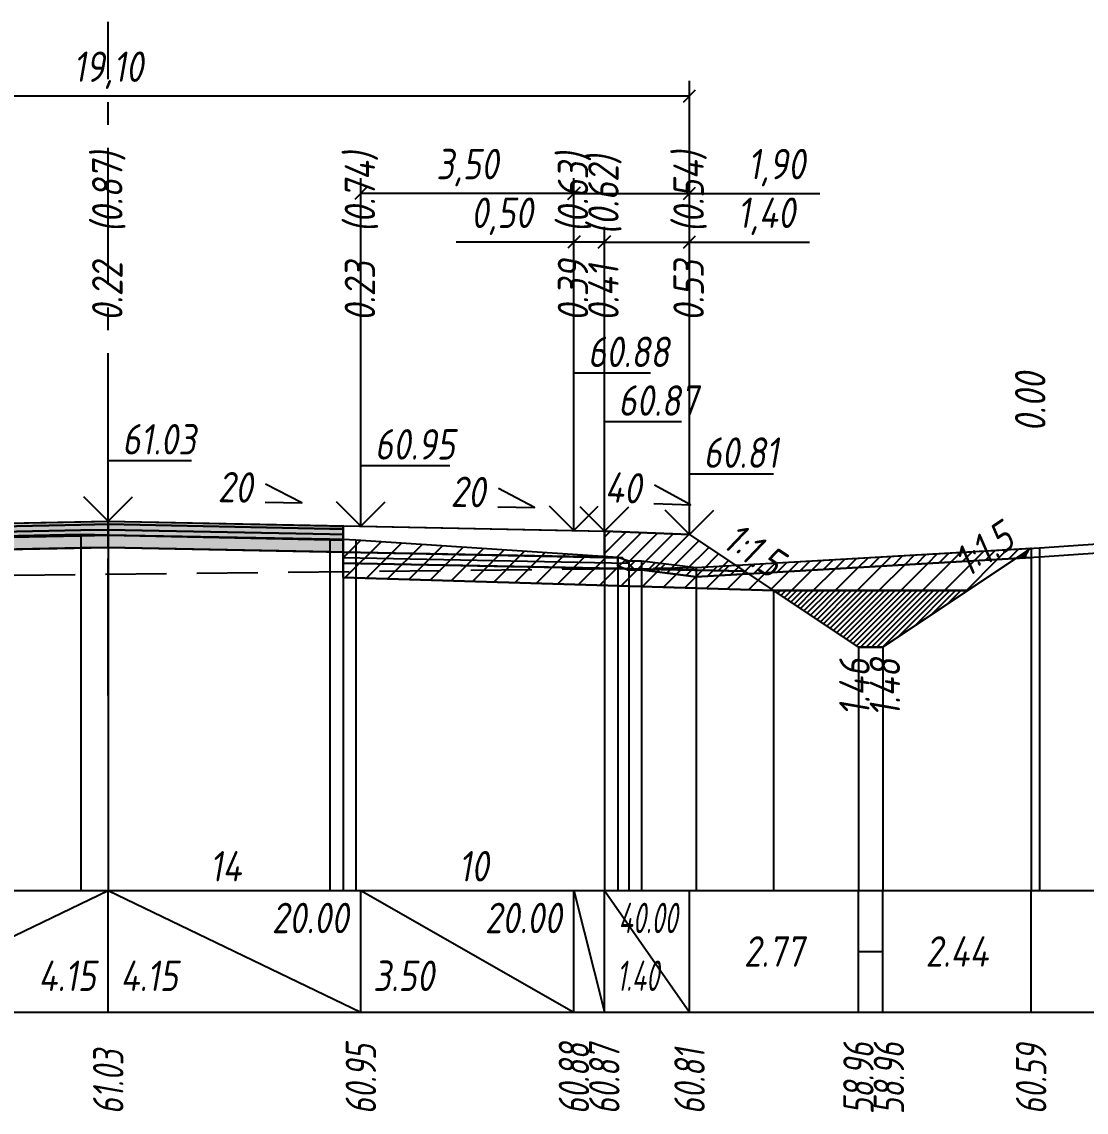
# Model space of a CAD drawing. Extents: x -717 to 1451, y -133302 to 233.
# Drawn here: x 151.4 to 238.8, y -55238.2 to -55148.6 of the extents above; entities that cross this region are included whole.
import ezdxf
from ezdxf.enums import TextEntityAlignment as Align

# ---------------------------------------------------------------- set-up
doc = ezdxf.new("R2010")
doc.units = 0
doc.linetypes.add('осевая2', pattern=[1.125, 0.75, -0.125, 0.125, -0.125])
doc.linetypes.add('штриховая', pattern=[0.75, 0.5, -0.25])
for name, color, linetype in [('Интерполированный поперечник', 2, 'Continuous'), ('Код_514', 1, 'Continuous'), ('Контур_0', 7, 'Continuous'), ('Контур_2521', 7, 'Continuous'), ('Контур_2564', 7, 'Continuous'), ('Контур_2660', 7, 'Continuous'), ('Контур_2665', 7, 'Continuous'), ('Контур_400', 7, 'Continuous'), ('Контур_508', 7, 'Continuous'), ('Контур_512', 7, 'Continuous'), ('Контур_513', 7, 'Continuous'), ('Контур_818', 7, 'Continuous'), ('Красный поперечник', 1, 'Continuous'), ('Объём_2501', 7, 'Continuous'), ('Объём_2564', 7, 'Continuous'), ('Объём_2650', 7, 'Continuous'), ('Объём_2660', 7, 'Continuous'), ('Объём_2661', 7, 'Continuous'), ('Объём_2662', 7, 'Continuous'), ('Объём_2663', 7, 'Continuous'), ('Объём_2664', 7, 'Continuous'), ('Объём_2665', 7, 'Continuous'), ('Объём_2666', 7, 'Continuous'), ('Объём_2667', 7, 'Continuous'), ('Объём_2668', 7, 'Continuous'), ('Объём_2669', 7, 'Continuous'), ('Объём_2675', 7, 'Continuous'), ('Объём_2753', 7, 'Continuous'), ('Ось', 1, 'осевая2'), ('Откосы', 7, 'Continuous'), ('Отметки покрытия', 7, 'Continuous'), ('Рабочие отметки', 7, 'Continuous'), ('Рабочие отметки доп.', 7, 'Continuous'), ('Слои выравнивания', 7, 'Continuous'), ('Таблица', 7, 'Continuous'), ('Уклоны проезжей части', 7, 'Continuous'), ('Черный поперечник', 3, 'Continuous')]:
    doc.layers.add(name, color=color, linetype=linetype)
for name, color, linetype, true_color in [('Контур_2540', 2, 'Continuous', 0xffff00), ('Контур_2560', 2, 'Continuous', 0xffff00), ('Контур_2561', 7, 'Continuous', 0xff8040), ('Контур_2562', 3, 'Continuous', 0x00ff00), ('Контур_2563', 7, 'Continuous', 0xff8000), ('Контур_2570', 7, 'Continuous', 0x80ff00), ('Контур_2725', 7, 'Continuous', 0x323232), ('Контур_2736', 4, 'Continuous', 0x00ffff), ('Контур_2737', 4, 'Continuous', 0x00ffff), ('Контур_2738', 4, 'Continuous', 0x00ffff), ('Контур_2739', 4, 'Continuous', 0x00ffff), ('Контур_2741', 4, 'Continuous', 0x00ffff), ('Контур_2742', 4, 'Continuous', 0x00ffff), ('Контур_2743', 4, 'Continuous', 0x00ffff), ('Контур_2744', 7, 'Continuous', 0xa4ffff), ('Контур_2745', 7, 'Continuous', 0xa4ffff), ('Контур_2747', 4, 'Continuous', 0x00ffff), ('Контур_2748', 4, 'Continuous', 0x00ffff), ('Контур_2749', 4, 'Continuous', 0x00ffff), ('Контур_2750', 4, 'Continuous', 0x00ffff), ('Контур_2751', 4, 'Continuous', 0x00ffff), ('Контур_2752', 4, 'Continuous', 0x00ffff), ('Контур_2760', 7, 'Continuous', 0x323232), ('Контур_2761', 7, 'Continuous', 0x323232), ('Контур_2762', 7, 'Continuous', 0x323232), ('Контур_2763', 7, 'Continuous', 0x323232), ('Контур_402', 7, 'Continuous', 0xff6464), ('Контур_703', 4, 'Continuous', 0x00ffff), ('Контур_705', 4, 'Continuous', 0x00ffff), ('Контур_707', 4, 'Continuous', 0x00ffff), ('Контур_720', 131, 'Continuous', 0xaaffff), ('Объём_2500', 7, 'Continuous', 0xc0c0c0), ('Объём_2520', 7, 'Continuous', 0x80ffff), ('Объём_2540', 2, 'Continuous', 0xffff00), ('Объём_2560', 2, 'Continuous', 0xffff00), ('Объём_2561', 7, 'Continuous', 0xff8040), ('Объём_2562', 3, 'Continuous', 0x00ff00), ('Объём_2563', 7, 'Continuous', 0xff8000), ('Объём_2570', 7, 'Continuous', 0x80ff00), ('Объём_2600', 7, 'Continuous', 0x808000), ('Объём_2620', 2, 'Continuous', 0xffff00), ('Объём_2746', 2, 'Continuous', 0xffff00)]:
    doc.layers.add(name, color=color, linetype=linetype, true_color=true_color)
doc.styles.get("Standard").update_dxf_attribs({"font": 'txt', "height": 2.5})
doc.styles.add('М', font='romand.shx', dxfattribs={"width": 0.8, "oblique": 10, "height": 2.5})
doc.dimstyles.new('ISO-25', dxfattribs={"dimtxt": 2.5, "dimasz": 2.5, "dimexe": 1.25, "dimexo": 0.625, "dimtad": 1, "dimtxsty": 'Standard', "dimcen": 2.5, "dimadec": 0, "dimazin": 0, "dimtfac": 1, "dimtmove": 0, "dimatfit": 3, "dimfxl": 1, "dimarcsym": 0})

# ---------------------------------------------------------------- blocks, each defined once
blk = doc.blocks.new('_Oblique')
at = {"color": 0, "linetype": 'ByBlock', "lineweight": -2}
blk.add_line((-0.5, -0.5), (0.5, 0.5), dxfattribs=at)
blk = doc.blocks.new('*D1322')
at = {"color": 0, "lineweight": -2, "transparency": 16777216}
for p, q in [((199.26, -55189.91), (199.26, -55165.47)), ((206.26, -55190.19), (206.26, -55165.47)), ((199.26, -55166.72), (206.26, -55166.72)), ((206.26, -55166.72), (216.109, -55166.72))]:
    blk.add_line(p, q, dxfattribs=at)
at = {"layer": 'Defpoints', "color": 0, "transparency": 16777216}
for p in [(206.26, -55166.72), (199.26, -55190.535), (206.26, -55190.815)]:
    blk.add_point(p, dxfattribs=at)
at = {"color": 0, "lineweight": -2, "transparency": 16777216, "rotation": 180}
blk.add_blockref('_Oblique', (199.26, -55166.72), dxfattribs=at)
at = {"color": 0, "lineweight": -2, "transparency": 16777216}
blk.add_blockref('_Oblique', (206.26, -55166.72), dxfattribs=at)
at = {"color": 0, "transparency": 16777216, "insert": (212.569, -55164.607), "char_height": 2.5, "width": 8.75, "attachment_point": 5, "style": 'М'}
blk.add_mtext('1,40', dxfattribs=at)
blk = doc.blocks.new('*D1324')
at = {"color": 0, "lineweight": -2, "transparency": 16777216}
for p, q in [((196.76, -55189.86), (196.76, -55165.47)), ((199.26, -55189.91), (199.26, -55165.47)), ((196.76, -55166.72), (187.093, -55166.72)), ((199.26, -55166.72), (196.76, -55166.72))]:
    blk.add_line(p, q, dxfattribs=at)
at = {"layer": 'Defpoints', "color": 0, "transparency": 16777216}
for p in [(199.26, -55166.72), (196.76, -55190.485), (199.26, -55190.535)]:
    blk.add_point(p, dxfattribs=at)
at = {"color": 0, "lineweight": -2, "transparency": 16777216, "rotation": 180}
blk.add_blockref('_Oblique', (196.76, -55166.72), dxfattribs=at)
at = {"color": 0, "lineweight": -2, "transparency": 16777216}
blk.add_blockref('_Oblique', (199.26, -55166.72), dxfattribs=at)
at = {"color": 0, "transparency": 16777216, "insert": (190.854, -55164.607), "char_height": 2.5, "width": 9.16667, "attachment_point": 5, "style": 'М'}
blk.add_mtext('0,50', dxfattribs=at)
blk = doc.blocks.new('*D1326')
at = {"color": 0, "lineweight": -2, "transparency": 16777216}
for p, q in [((179.26, -55189.51), (179.26, -55161.47)), ((196.76, -55189.86), (196.76, -55161.47)), ((196.76, -55162.72), (179.26, -55162.72))]:
    blk.add_line(p, q, dxfattribs=at)
at = {"layer": 'Defpoints', "color": 0, "transparency": 16777216}
for p in [(179.26, -55162.72), (179.26, -55190.135), (196.76, -55190.485)]:
    blk.add_point(p, dxfattribs=at)
at = {"color": 0, "lineweight": -2, "transparency": 16777216, "rotation": 180}
blk.add_blockref('_Oblique', (179.26, -55162.72), dxfattribs=at)
at = {"color": 0, "lineweight": -2, "transparency": 16777216}
blk.add_blockref('_Oblique', (196.76, -55162.72), dxfattribs=at)
at = {"color": 0, "transparency": 16777216, "insert": (188.01, -55160.607), "char_height": 2.5, "width": 9.58333, "attachment_point": 5, "style": 'М'}
blk.add_mtext('3,50', dxfattribs=at)
blk = doc.blocks.new('*D1327')
at = {"color": 0, "lineweight": -2, "transparency": 16777216}
for p, q in [((196.76, -55189.86), (196.76, -55161.47)), ((206.26, -55190.19), (206.26, -55161.47)), ((196.76, -55162.72), (206.26, -55162.72)), ((206.26, -55162.72), (216.954, -55162.72))]:
    blk.add_line(p, q, dxfattribs=at)
at = {"layer": 'Defpoints', "color": 0, "transparency": 16777216}
for p in [(196.76, -55162.72), (196.76, -55190.485), (206.26, -55190.815)]:
    blk.add_point(p, dxfattribs=at)
at = {"color": 0, "lineweight": -2, "transparency": 16777216, "rotation": 180}
blk.add_blockref('_Oblique', (196.76, -55162.72), dxfattribs=at)
at = {"color": 0, "lineweight": -2, "transparency": 16777216}
blk.add_blockref('_Oblique', (206.26, -55162.72), dxfattribs=at)
at = {"color": 0, "transparency": 16777216, "insert": (213.414, -55160.607), "char_height": 2.5, "width": 8.75, "attachment_point": 5, "style": 'М'}
blk.add_mtext('1,90', dxfattribs=at)
blk = doc.blocks.new('*D1329')
at = {"color": 0, "lineweight": -2, "transparency": 16777216}
for p, q in [((110.76, -55190.19), (110.76, -55153.47)), ((206.26, -55190.19), (206.26, -55153.47)), ((110.76, -55154.72), (206.26, -55154.72))]:
    blk.add_line(p, q, dxfattribs=at)
at = {"layer": 'Defpoints', "color": 0, "transparency": 16777216}
for p in [(206.26, -55154.72), (110.76, -55190.815), (206.26, -55190.815)]:
    blk.add_point(p, dxfattribs=at)
at = {"color": 0, "lineweight": -2, "transparency": 16777216, "rotation": 180}
blk.add_blockref('_Oblique', (110.76, -55154.72), dxfattribs=at)
at = {"color": 0, "lineweight": -2, "transparency": 16777216}
blk.add_blockref('_Oblique', (206.26, -55154.72), dxfattribs=at)
at = {"color": 0, "transparency": 16777216, "insert": (158.51, -55152.607), "char_height": 2.5, "width": 10.41667, "attachment_point": 5, "style": 'М'}
blk.add_mtext('19,10', dxfattribs=at)

msp = doc.modelspace()

# ---------------------------------------------------------------- hatches: boundary and pattern name
at = {"layer": 'Объём_2563'}
h = msp.add_hatch(dxfattribs=at)
h.set_pattern_fill('ANSI31', color=256, scale=0.3)
h.paths.add_polyline_path([(201.679, -55193.571), (200.76, -55192.653), (199.26, -55192.623), (199.26, -55190.473), (206.26, -55190.753), (210.76, -55193.753)])
at = {"layer": 'Объём_2570'}
h = msp.add_hatch(dxfattribs=at)
h.set_pattern_fill('ANSI31', color=256, scale=0.2)
h.paths.add_polyline_path([(234.319, -55192.625), (206.794, -55194.22), (202.324, -55193.653), (201.261, -55193.664), (200.356, -55193.351), (200.356, -55192.601), (201.261, -55192.914), (202.324, -55192.903), (206.794, -55193.47), (234.319, -55191.875)])
at = {"layer": 'Объём_2600'}
h = msp.add_hatch(dxfattribs=at)
h.set_pattern_fill('ANSI31', color=6, scale=0.4)
h.paths.add_polyline_path([(213.152, -55195.347), (177.793, -55194.286), (177.793, -55191.118), (178.834, -55191.178), (200.356, -55192.601), (200.356, -55193.351), (201.261, -55193.664), (202.324, -55193.653), (206.794, -55194.22), (233.087, -55192.696), (229.111, -55195.347)])
h = msp.add_hatch(dxfattribs=at)
h.set_pattern_fill('HONEY', color=5, scale=0.3)
h.paths.add_polyline_path([(233.087, -55192.696), (234.319, -55191.875), (234.319, -55192.625)])
at = {"layer": 'Объём_2620'}
h = msp.add_hatch(dxfattribs=at)
h.set_pattern_fill('ANSI31', color=2, scale=0.1)
h.paths.add_polyline_path([(213.152, -55195.347), (229.111, -55195.347), (222.131, -55200), (220.131, -55200)])
at = {"layer": 'Слои выравнивания'}
for color, points in [(2, [(133.238, -55190.163), (134.457, -55190.139), (137.76, -55190.073), (156.259, -55189.703), (158.51, -55189.658), (158.51, -55189.908), (156.259, -55189.953), (137.76, -55190.323), (134.457, -55190.389), (133.238, -55190.413)]), (3, [(133.238, -55190.413), (134.457, -55190.389), (137.76, -55190.323), (156.259, -55189.953), (158.51, -55189.908), (158.51, -55190.358), (156.259, -55190.403), (137.76, -55190.773), (134.457, -55190.839), (133.238, -55190.863)]), (4, [(133.238, -55190.863), (134.457, -55190.839), (137.76, -55190.773), (156.259, -55190.403), (158.51, -55190.358), (158.51, -55190.808), (156.259, -55190.853), (137.76, -55191.223), (134.457, -55191.289), (133.238, -55191.313)]), (2, [(158.51, -55189.658), (176.713, -55190.022), (177.793, -55190.043), (177.793, -55190.293), (176.713, -55190.272), (158.51, -55189.908)]), (3, [(158.51, -55189.908), (176.713, -55190.272), (177.793, -55190.293), (177.793, -55190.743), (176.713, -55190.722), (158.51, -55190.358)]), (4, [(158.51, -55190.358), (176.713, -55190.722), (177.793, -55190.743), (177.793, -55191.193), (176.713, -55191.172), (158.51, -55190.808)]), (5, [(133.238, -55191.313), (134.457, -55191.289), (137.76, -55191.223), (156.259, -55190.853), (158.51, -55190.808), (158.51, -55191.808), (156.259, -55191.853), (137.76, -55192.223), (134.457, -55192.289), (133.238, -55192.313)]), (5, [(158.51, -55190.808), (176.713, -55191.172), (177.793, -55191.193), (177.793, -55192.193), (176.713, -55192.172), (158.51, -55191.808)])]:
    msp.add_hatch(color=color, dxfattribs=at).paths.add_polyline_path(points)

# ---------------------------------------------------------------- linework, layer by layer
at = {"layer": 'Интерполированный поперечник', "linetype": 'штриховая', "ltscale": 10, "flags": 128}
msp.add_lwpolyline([(90.798, -55194.75), (206.794, -55193.47)], dxfattribs=at)
at = {"layer": 'Код_514'}
for p, q in [((137.76, -55230), (158.51, -55220)), ((158.51, -55230), (158.51, -55220)), ((158.51, -55220), (179.26, -55230)), ((179.26, -55230), (179.26, -55220)), ((179.26, -55220), (196.76, -55230)), ((196.76, -55230), (196.76, -55220)), ((196.76, -55220), (199.26, -55230)), ((199.26, -55230), (199.26, -55220)), ((199.26, -55220), (206.26, -55230)), ((206.26, -55230), (206.26, -55220)), ((220.131, -55230), (220.131, -55220)), ((222.131, -55230), (222.131, -55220)), ((234.319, -55230), (234.319, -55220)), ((220.131, -55225), (222.131, -55225))]:
    msp.add_line(p, q, dxfattribs=at)
at = {"layer": 'Контур_0', "flags": 128}
for points in [[(177.793, -55190.043), (199.26, -55190.473), (199.26, -55192.623), (177.793, -55192.193), (177.793, -55190.043), (177.793, -55190.043)], [(206.26, -55190.753), (210.053, -55193.281), (210.053, -55193.281), (210.053, -55193.281), (210.053, -55193.281), (210.053, -55193.281), (210.053, -55193.281), (210.053, -55193.281), (210.053, -55193.281), (210.053, -55193.281), (210.053, -55193.281), (210.053, -55193.281), (210.053, -55193.281), (210.053, -55193.281), (210.053, -55193.281), (220.131, -55200)], [(206.26, -55190.753), (210.053, -55193.281), (210.053, -55193.281), (210.053, -55193.281), (210.053, -55193.281), (210.053, -55193.281), (210.053, -55193.281), (210.053, -55193.281), (210.053, -55193.281), (210.053, -55193.281), (210.053, -55193.281), (210.053, -55193.281), (210.053, -55193.281), (210.053, -55193.281), (210.053, -55193.281), (220.131, -55200), (222.131, -55200), (234.319, -55191.875), (234.319, -55191.875), (234.319, -55191.875), (234.319, -55191.875), (234.319, -55191.875), (234.319, -55191.875), (234.319, -55191.875), (234.319, -55191.875), (234.319, -55191.875), (234.319, -55191.875), (234.319, -55191.875), (234.319, -55191.875), (234.319, -55191.875)], [(179.26, -55192.223), (200.76, -55192.653), (201.679, -55193.571), (177.793, -55193.093), (177.793, -55192.193), (179.26, -55192.223), (179.26, -55192.223)], [(199.26, -55192.623), (200.76, -55192.653), (201.679, -55193.571), (210.76, -55193.753)]]:
    msp.add_lwpolyline(points, dxfattribs=at)
at = {"layer": 'Контур_2521', "color": 250, "flags": 128}
msp.add_lwpolyline([(177.793, -55192.643), (201.22, -55193.112)], dxfattribs=at)
at = {"layer": 'Контур_2540', "flags": 128}
msp.add_lwpolyline([(179.26, -55193.123), (210.76, -55193.753), (213.152, -55195.347), (177.793, -55194.286), (177.793, -55193.093), (179.26, -55193.123), (179.26, -55193.123)], dxfattribs=at)
at = {"layer": 'Контур_2560', "flags": 128}
msp.add_lwpolyline([(199.26, -55190.473), (206.26, -55190.753), (206.26, -55190.753), (206.26, -55190.753)], dxfattribs=at)
at = {"layer": 'Контур_2561', "flags": 128}
msp.add_lwpolyline([(199.26, -55190.473), (199.26, -55190.473), (206.26, -55190.753), (206.26, -55190.753), (199.26, -55190.473)], dxfattribs=at)
at = {"layer": 'Контур_2562', "flags": 128}
msp.add_lwpolyline([(206.26, -55190.753), (206.26, -55190.753), (206.26, -55190.753), (206.26, -55190.753), (206.26, -55190.753)], dxfattribs=at)
at = {"layer": 'Контур_2563', "flags": 128}
msp.add_lwpolyline([(201.679, -55193.571), (200.76, -55192.653), (199.26, -55192.623), (199.26, -55190.473), (206.26, -55190.753), (210.76, -55193.753), (201.679, -55193.571), (201.679, -55193.571)], dxfattribs=at)
at = {"layer": 'Контур_2564', "flags": 128}
msp.add_lwpolyline([(199.26, -55190.473), (206.26, -55190.753)], dxfattribs=at)
at = {"layer": 'Контур_2570', "flags": 128}
msp.add_lwpolyline([(80, -55195.703), (90.798, -55195.5), (90.798, -55195.5), (95.933, -55194.751), (110.741, -55192.995), (113.225, -55192.715), (113.225, -55191.965), (114.337, -55191.902), (133.238, -55191.221), (134.457, -55191.196), (156.259, -55190.721), (158.51, -55190.763), (176.713, -55191.099), (177.793, -55191.118), (178.834, -55191.178), (200.356, -55192.601), (200.356, -55193.351), (201.261, -55193.664), (202.324, -55193.653), (206.794, -55194.22), (206.794, -55194.22), (234.99, -55192.586), (252.932, -55191.354), (259.319, -55191.798)], dxfattribs=at)
at = {"layer": 'Контур_2660', "flags": 128}
msp.add_lwpolyline([(177.793, -55194.286), (213.152, -55195.347)], dxfattribs=at)
at = {"layer": 'Контур_2665', "flags": 128}
msp.add_lwpolyline([(206.26, -55190.753), (206.26, -55190.753)], dxfattribs=at)
at = {"layer": 'Контур_2725', "flags": 128}
msp.add_lwpolyline([(133.238, -55192.313), (134.457, -55192.289), (137.76, -55192.223), (156.259, -55191.853), (158.51, -55191.808), (176.713, -55192.172), (177.793, -55192.193)], dxfattribs=at)
at = {"layer": 'Контур_2736', "flags": 128}
for points in [[(206.26, -55190.753), (210.053, -55193.281)], [(210.053, -55193.281), (220.131, -55200)]]:
    msp.add_lwpolyline(points, dxfattribs=at)
at = {"layer": 'Контур_2737', "flags": 128}
msp.add_lwpolyline([(210.053, -55193.281), (210.053, -55193.281)], dxfattribs=at)
at = {"layer": 'Контур_2738', "flags": 128}
msp.add_lwpolyline([(210.053, -55193.281), (210.053, -55193.281)], dxfattribs=at)
at = {"layer": 'Контур_2739', "flags": 128}
msp.add_lwpolyline([(210.053, -55193.281), (210.053, -55193.281)], dxfattribs=at)
at = {"layer": 'Контур_2741', "flags": 128}
msp.add_lwpolyline([(234.319, -55191.875), (234.319, -55191.875)], dxfattribs=at)
at = {"layer": 'Контур_2742', "flags": 128}
msp.add_lwpolyline([(234.319, -55191.875), (234.319, -55191.875)], dxfattribs=at)
at = {"layer": 'Контур_2743', "flags": 128}
msp.add_lwpolyline([(234.319, -55191.875), (234.319, -55191.875)], dxfattribs=at)
at = {"layer": 'Контур_2744', "flags": 128}
msp.add_lwpolyline([(234.319, -55191.875), (234.319, -55191.875)], dxfattribs=at)
msp.add_lwpolyline([(234.319, -55191.875), (234.319, -55191.875)], dxfattribs=at)
msp.add_lwpolyline([(234.319, -55191.875), (234.319, -55191.875)], dxfattribs=at)
msp.add_lwpolyline([(234.319, -55191.875), (234.319, -55191.875)], dxfattribs=at)
msp.add_lwpolyline([(234.319, -55191.875), (234.319, -55191.875)], dxfattribs=at)
msp.add_lwpolyline([(234.319, -55191.875), (234.319, -55191.875)], dxfattribs=at)
at = {"layer": 'Контур_2745', "flags": 128}
msp.add_lwpolyline([(210.053, -55193.281), (210.053, -55193.281)], dxfattribs=at)
msp.add_lwpolyline([(210.053, -55193.281), (210.053, -55193.281)], dxfattribs=at)
msp.add_lwpolyline([(210.053, -55193.281), (210.053, -55193.281)], dxfattribs=at)
msp.add_lwpolyline([(210.053, -55193.281), (210.053, -55193.281)], dxfattribs=at)
msp.add_lwpolyline([(210.053, -55193.281), (210.053, -55193.281)], dxfattribs=at)
msp.add_lwpolyline([(210.053, -55193.281), (210.053, -55193.281)], dxfattribs=at)
at = {"layer": 'Контур_2747', "flags": 128}
msp.add_lwpolyline([(210.053, -55193.281), (210.053, -55193.281)], dxfattribs=at)
at = {"layer": 'Контур_2748', "flags": 128}
msp.add_lwpolyline([(210.053, -55193.281), (210.053, -55193.281)], dxfattribs=at)
at = {"layer": 'Контур_2749', "flags": 128}
msp.add_lwpolyline([(210.053, -55193.281), (210.053, -55193.281)], dxfattribs=at)
at = {"layer": 'Контур_2750', "flags": 128}
msp.add_lwpolyline([(234.319, -55191.875), (234.319, -55191.875)], dxfattribs=at)
at = {"layer": 'Контур_2751', "flags": 128}
msp.add_lwpolyline([(234.319, -55191.875), (234.319, -55191.875)], dxfattribs=at)
at = {"layer": 'Контур_2752', "flags": 128}
msp.add_lwpolyline([(234.319, -55191.875), (234.319, -55191.875)], dxfattribs=at)
at = {"layer": 'Контур_2760', "flags": 128}
msp.add_lwpolyline([(133.238, -55190.163), (134.457, -55190.139), (137.76, -55190.073), (156.259, -55189.703), (158.51, -55189.658), (176.713, -55190.022), (177.793, -55190.043)], dxfattribs=at)
at = {"layer": 'Контур_2761', "flags": 128}
msp.add_lwpolyline([(133.238, -55190.413), (134.457, -55190.389), (137.76, -55190.323), (156.259, -55189.953), (158.51, -55189.908), (176.713, -55190.272), (177.793, -55190.293)], dxfattribs=at)
at = {"layer": 'Контур_2762', "flags": 128}
msp.add_lwpolyline([(133.238, -55190.863), (134.457, -55190.839), (137.76, -55190.773), (156.259, -55190.403), (158.51, -55190.358), (176.713, -55190.722), (177.793, -55190.743)], dxfattribs=at)
at = {"layer": 'Контур_2763', "flags": 128}
msp.add_lwpolyline([(133.238, -55191.313), (134.457, -55191.289), (137.76, -55191.223), (156.259, -55190.853), (158.51, -55190.808), (176.713, -55191.172), (177.793, -55191.193)], dxfattribs=at)
at = {"layer": 'Контур_400', "flags": 128}
for points in [[(117.76, -55190.473), (120.26, -55190.423), (120.26, -55190.423), (120.26, -55190.423), (120.26, -55190.423), (120.26, -55190.423), (120.26, -55190.423), (137.76, -55190.073), (158.51, -55189.658)], [(158.51, -55189.658), (179.26, -55190.073), (196.76, -55190.423), (196.76, -55190.423), (196.76, -55190.423), (196.76, -55190.423), (196.76, -55190.423), (196.76, -55190.423), (199.26, -55190.473)]]:
    msp.add_lwpolyline(points, dxfattribs=at)
at = {"layer": 'Контур_402', "flags": 128}
msp.add_lwpolyline([(105, -55195.313), (133.238, -55194.466), (133.238, -55192.313), (158.51, -55191.808), (177.793, -55192.193), (177.793, -55194.286), (213.152, -55195.347)], dxfattribs=at)
at = {"layer": 'Контур_508', "flags": 128}
msp.add_lwpolyline([(105, -55195.313), (133.238, -55194.466), (133.238, -55192.313), (158.51, -55191.808), (177.793, -55192.193), (177.793, -55194.286), (213.152, -55195.347), (220.131, -55200), (222.131, -55200), (234.319, -55191.875)], dxfattribs=at)
at = {"layer": 'Контур_512', "flags": 128}
msp.add_lwpolyline([(177.793, -55194.286), (213.152, -55195.347), (220.131, -55200), (222.131, -55200), (234.319, -55191.875)], dxfattribs=at)
at = {"layer": 'Контур_513', "flags": 128}
msp.add_lwpolyline([(105, -55195.313), (133.238, -55194.466), (133.238, -55192.313), (158.51, -55191.808), (177.793, -55192.193), (177.793, -55194.286), (213.152, -55195.347), (220.131, -55200), (222.131, -55200), (234.319, -55191.875)], dxfattribs=at)
at = {"layer": 'Контур_703', "flags": 128}
msp.add_lwpolyline([(206.26, -55190.753), (210.053, -55193.281)], dxfattribs=at)
at = {"layer": 'Контур_705', "flags": 128}
msp.add_lwpolyline([(210.053, -55193.281), (210.053, -55193.281)], dxfattribs=at)
at = {"layer": 'Контур_707', "flags": 128}
msp.add_lwpolyline([(222.131, -55200), (234.319, -55191.875)], dxfattribs=at)
at = {"layer": 'Контур_720', "flags": 128}
msp.add_lwpolyline([(220.131, -55200), (222.131, -55200)], dxfattribs=at)
at = {"layer": 'Контур_818', "flags": 128}
msp.add_lwpolyline([(105, -55193.676), (110.741, -55192.995), (113.225, -55192.715), (113.225, -55191.965), (114.337, -55191.902), (133.238, -55191.221), (134.457, -55191.196), (156.259, -55190.721), (158.51, -55190.763), (176.713, -55191.099), (177.793, -55191.118), (178.834, -55191.178), (200.356, -55192.601), (200.356, -55193.351), (201.261, -55193.664), (202.324, -55193.653), (206.794, -55194.22), (206.794, -55194.22), (234.319, -55192.625)], dxfattribs=at)
at = {"layer": 'Красный поперечник'}
for p, q in [((137.76, -55190.073), (158.51, -55189.658)), ((158.51, -55189.658), (179.26, -55190.073)), ((179.26, -55190.073), (196.76, -55190.423)), ((196.76, -55190.423), (199.26, -55190.473)), ((199.26, -55190.473), (206.26, -55190.753)), ((206.26, -55190.753), (220.131, -55200)), ((222.131, -55200), (234.319, -55191.875)), ((234.319, -55191.875), (234.319, -55220)), ((177.793, -55194.286), (177.793, -55220)), ((213.152, -55195.347), (213.152, -55220)), ((220.131, -55200), (220.131, -55220)), ((220.131, -55200), (222.131, -55200)), ((222.131, -55200), (222.131, -55220))]:
    msp.add_line(p, q, dxfattribs=at)
at = {"layer": 'Объём_2500', "flags": 128}
msp.add_lwpolyline([(177.793, -55190.043), (199.26, -55190.473), (199.26, -55192.623), (177.793, -55192.193), (177.793, -55190.043), (177.793, -55190.043)], dxfattribs=at)
at = {"layer": 'Объём_2501', "flags": 128}
for points in [[(117.76, -55190.473), (120.26, -55190.423), (120.26, -55190.423), (120.26, -55190.423), (120.26, -55190.423), (120.26, -55190.423), (120.26, -55190.423), (137.76, -55190.073), (158.51, -55189.658)], [(158.51, -55189.658), (179.26, -55190.073), (196.76, -55190.423), (196.76, -55190.423), (196.76, -55190.423), (196.76, -55190.423), (196.76, -55190.423), (196.76, -55190.423), (199.26, -55190.473)]]:
    msp.add_lwpolyline(points, dxfattribs=at)
at = {"layer": 'Объём_2520', "color": 250, "flags": 128}
msp.add_lwpolyline([(179.26, -55192.223), (200.76, -55192.653), (201.679, -55193.571), (177.793, -55193.093), (177.793, -55192.193), (179.26, -55192.223), (179.26, -55192.223)], dxfattribs=at)
at = {"layer": 'Объём_2540', "flags": 128}
msp.add_lwpolyline([(179.26, -55193.123), (210.76, -55193.753), (213.152, -55195.347), (177.793, -55194.286), (177.793, -55193.093), (179.26, -55193.123), (179.26, -55193.123)], dxfattribs=at)
at = {"layer": 'Объём_2560', "flags": 128}
msp.add_lwpolyline([(199.26, -55190.473), (206.26, -55190.753), (206.26, -55190.753), (206.26, -55190.753)], dxfattribs=at)
at = {"layer": 'Объём_2561', "flags": 128}
msp.add_lwpolyline([(199.26, -55190.473), (199.26, -55190.473), (206.26, -55190.753), (206.26, -55190.753), (199.26, -55190.473)], dxfattribs=at)
at = {"layer": 'Объём_2562', "flags": 128}
msp.add_lwpolyline([(206.26, -55190.753), (206.26, -55190.753), (206.26, -55190.753), (206.26, -55190.753), (206.26, -55190.753)], dxfattribs=at)
at = {"layer": 'Объём_2563', "color": 250, "flags": 128}
msp.add_lwpolyline([(201.679, -55193.571), (200.76, -55192.653), (199.26, -55192.623), (199.26, -55190.473), (206.26, -55190.753), (210.76, -55193.753), (201.679, -55193.571), (201.679, -55193.571)], dxfattribs=at)
at = {"layer": 'Объём_2564', "flags": 128}
msp.add_lwpolyline([(199.26, -55190.473), (206.26, -55190.753)], dxfattribs=at)
at = {"layer": 'Объём_2570', "flags": 128}
msp.add_lwpolyline([(234.319, -55192.625), (206.794, -55194.22), (202.324, -55193.653), (201.261, -55193.664), (200.356, -55193.351), (200.356, -55192.601), (201.261, -55192.914), (202.324, -55192.903), (206.794, -55193.47), (234.319, -55191.875), (234.319, -55192.625), (234.319, -55192.625)], dxfattribs=at)
at = {"layer": 'Объём_2600', "color": 5, "flags": 128}
msp.add_lwpolyline([(233.087, -55192.696), (234.319, -55191.875), (234.319, -55192.625), (233.087, -55192.696), (233.087, -55192.696)], dxfattribs=at)
at = {"layer": 'Объём_2620', "flags": 128}
msp.add_lwpolyline([(213.152, -55195.347), (229.111, -55195.347), (222.131, -55200), (220.131, -55200), (213.152, -55195.347), (213.152, -55195.347)], dxfattribs=at)
at = {"layer": 'Объём_2650', "color": 6, "flags": 128}
msp.add_lwpolyline([(213.152, -55195.347), (177.793, -55194.286), (177.793, -55191.118), (178.834, -55191.178), (200.356, -55192.601), (200.356, -55193.351), (201.261, -55193.664), (202.324, -55193.653), (206.794, -55194.22), (233.087, -55192.696), (229.111, -55195.347), (213.152, -55195.347), (213.152, -55195.347)], dxfattribs=at)
at = {"layer": 'Объём_2660', "flags": 128}
msp.add_lwpolyline([(177.793, -55194.286), (213.152, -55195.347)], dxfattribs=at)
at = {"layer": 'Объём_2661', "flags": 128}
msp.add_lwpolyline([(206.26, -55190.753), (210.053, -55193.281), (213.152, -55195.347)], dxfattribs=at)
at = {"layer": 'Объём_2662', "flags": 128}
msp.add_lwpolyline([(229.111, -55195.347), (234.319, -55191.875)], dxfattribs=at)
at = {"layer": 'Объём_2663', "flags": 128}
for points in [[(213.152, -55195.347), (220.131, -55200)], [(222.131, -55200), (229.111, -55195.347)]]:
    msp.add_lwpolyline(points, dxfattribs=at)
at = {"layer": 'Объём_2664', "flags": 128}
msp.add_lwpolyline([(220.131, -55200), (222.131, -55200)], dxfattribs=at)
at = {"layer": 'Объём_2665', "flags": 128}
msp.add_lwpolyline([(206.26, -55190.753), (206.26, -55190.753)], dxfattribs=at)
at = {"layer": 'Объём_2666', "flags": 128}
for points in [[(206.26, -55190.753), (210.053, -55193.281)], [(210.053, -55193.281), (213.152, -55195.347)]]:
    msp.add_lwpolyline(points, dxfattribs=at)
at = {"layer": 'Объём_2667', "flags": 128}
for points in [[(234.319, -55191.875), (234.319, -55191.875)], [(210.053, -55193.281), (210.053, -55193.281)]]:
    msp.add_lwpolyline(points, dxfattribs=at)
at = {"layer": 'Объём_2668', "flags": 128}
for points in [[(234.319, -55191.875), (234.319, -55191.875)], [(210.053, -55193.281), (210.053, -55193.281)]]:
    msp.add_lwpolyline(points, dxfattribs=at)
at = {"layer": 'Объём_2669', "flags": 128}
for points in [[(234.319, -55191.875), (234.319, -55191.875)], [(210.053, -55193.281), (210.053, -55193.281)]]:
    msp.add_lwpolyline(points, dxfattribs=at)
at = {"layer": 'Объём_2675', "flags": 128}
for points in [[(234.319, -55191.875), (234.319, -55191.875)], [(234.319, -55191.875), (234.319, -55191.875)], [(234.319, -55191.875), (234.319, -55191.875)], [(234.319, -55191.875), (234.319, -55191.875)], [(234.319, -55191.875), (234.319, -55191.875)], [(234.319, -55191.875), (234.319, -55191.875)], [(210.053, -55193.281), (210.053, -55193.281)], [(210.053, -55193.281), (210.053, -55193.281)], [(210.053, -55193.281), (210.053, -55193.281)], [(210.053, -55193.281), (210.053, -55193.281)], [(210.053, -55193.281), (210.053, -55193.281)], [(210.053, -55193.281), (210.053, -55193.281)]]:
    msp.add_lwpolyline(points, dxfattribs=at)
at = {"layer": 'Объём_2746', "flags": 128}
msp.add_lwpolyline([(178.834, -55191.178), (200.356, -55192.601), (200.356, -55193.351), (201.261, -55193.664), (202.324, -55193.653), (206.794, -55194.22), (211.088, -55193.971), (213.152, -55195.347), (177.793, -55194.286), (177.793, -55191.118), (178.834, -55191.178), (178.834, -55191.178)], dxfattribs=at)
at = {"layer": 'Объём_2753', "flags": 128}
msp.add_lwpolyline([(177.793, -55190.043), (177.793, -55190.043)], dxfattribs=at)
at = {"layer": 'Ось', "ltscale": 15}
msp.add_line((158.51, -55203.971), (158.51, -55148.628), dxfattribs=at)
at = {"layer": 'Откосы', "color": 1, "flags": 128}
for points in [[(171.399, -55188.098), (174.398, -55188.158), (171.429, -55186.599)], [(203.327, -55188.19), (206.325, -55188.31), (203.387, -55186.692)], [(190.524, -55188.481), (193.523, -55188.541), (190.554, -55186.981)]]:
    msp.add_lwpolyline(points, dxfattribs=at)
at = {"layer": 'Отметки покрытия', "color": 1}
for p, q in [((196.76, -55190.423), (196.76, -55177.473)), ((196.76, -55177.473), (203.06, -55177.473)), ((199.26, -55190.473), (199.26, -55181.473)), ((199.26, -55181.473), (205.61, -55181.473)), ((158.51, -55189.658), (158.51, -55184.658)), ((158.51, -55184.658), (165.36, -55184.658)), ((179.26, -55190.073), (179.26, -55185.073)), ((179.26, -55185.073), (186.56, -55185.073)), ((206.26, -55190.753), (206.26, -55185.753)), ((206.26, -55185.753), (213.16, -55185.753)), ((158.51, -55189.658), (156.51, -55187.658)), ((158.51, -55189.658), (160.51, -55187.658)), ((179.26, -55190.073), (177.26, -55188.073)), ((179.26, -55190.073), (181.26, -55188.073)), ((196.76, -55190.423), (194.76, -55188.423)), ((196.76, -55190.423), (198.76, -55188.423)), ((199.26, -55190.473), (197.26, -55188.473)), ((199.26, -55190.473), (201.26, -55188.473)), ((206.26, -55190.753), (204.26, -55188.753)), ((206.26, -55190.753), (208.26, -55188.753))]:
    msp.add_line(p, q, dxfattribs=at)
at = {"layer": 'Слои выравнивания'}
for p, q in [((158.51, -55189.658), (158.51, -55220)), ((177.793, -55190.043), (177.793, -55220)), ((199.26, -55190.473), (199.26, -55220))]:
    msp.add_line(p, q, dxfattribs=at)
at = {"layer": 'Слои выравнивания', "color": 2, "flags": 128}
for points in [[(133.238, -55190.163), (134.457, -55190.139), (137.76, -55190.073), (156.259, -55189.703), (158.51, -55189.658), (158.51, -55189.908), (156.259, -55189.953), (137.76, -55190.323), (134.457, -55190.389), (133.238, -55190.413)], [(158.51, -55189.658), (176.713, -55190.022), (177.793, -55190.043), (177.793, -55190.293), (176.713, -55190.272), (158.51, -55189.908)]]:
    msp.add_lwpolyline(points, close=True, dxfattribs=at)
at = {"layer": 'Слои выравнивания', "color": 3, "flags": 128}
for points in [[(133.238, -55190.413), (134.457, -55190.389), (137.76, -55190.323), (156.259, -55189.953), (158.51, -55189.908), (158.51, -55190.358), (156.259, -55190.403), (137.76, -55190.773), (134.457, -55190.839), (133.238, -55190.863)], [(158.51, -55189.908), (176.713, -55190.272), (177.793, -55190.293), (177.793, -55190.743), (176.713, -55190.722), (158.51, -55190.358)]]:
    msp.add_lwpolyline(points, close=True, dxfattribs=at)
at = {"layer": 'Слои выравнивания', "color": 4, "flags": 128}
for points in [[(133.238, -55190.863), (134.457, -55190.839), (137.76, -55190.773), (156.259, -55190.403), (158.51, -55190.358), (158.51, -55190.808), (156.259, -55190.853), (137.76, -55191.223), (134.457, -55191.289), (133.238, -55191.313)], [(158.51, -55190.358), (176.713, -55190.722), (177.793, -55190.743), (177.793, -55191.193), (176.713, -55191.172), (158.51, -55190.808)]]:
    msp.add_lwpolyline(points, close=True, dxfattribs=at)
at = {"layer": 'Слои выравнивания', "color": 5, "flags": 128}
for points in [[(133.238, -55191.313), (134.457, -55191.289), (137.76, -55191.223), (156.259, -55190.853), (158.51, -55190.808), (158.51, -55191.808), (156.259, -55191.853), (137.76, -55192.223), (134.457, -55192.289), (133.238, -55192.313)], [(158.51, -55190.808), (176.713, -55191.172), (177.793, -55191.193), (177.793, -55192.193), (176.713, -55192.172), (158.51, -55191.808)]]:
    msp.add_lwpolyline(points, close=True, dxfattribs=at)
at = {"layer": 'Таблица'}
for p, q in [((80, -55220), (259.319, -55220)), ((80, -55230), (259.319, -55230))]:
    msp.add_line(p, q, dxfattribs=at)
at = {"layer": 'Черный поперечник', "color": 7}
for p, q in [((156.259, -55190.721), (156.259, -55220)), ((158.51, -55190.763), (158.51, -55220)), ((176.713, -55191.099), (176.713, -55220)), ((177.793, -55191.118), (177.793, -55220)), ((178.834, -55191.178), (178.834, -55220)), ((234.99, -55191.836), (234.99, -55220)), ((200.356, -55192.601), (200.356, -55220)), ((201.261, -55192.914), (201.261, -55220)), ((202.324, -55192.903), (202.324, -55220)), ((206.794, -55193.47), (206.794, -55220))]:
    msp.add_line(p, q, dxfattribs=at)
at = {"layer": 'Черный поперечник', "flags": 128}
msp.add_lwpolyline([(80, -55194.953), (90.798, -55194.75), (95.933, -55194.001), (110.741, -55192.245), (113.225, -55191.965), (114.337, -55191.902), (133.238, -55191.221), (134.457, -55191.196), (156.259, -55190.721), (158.51, -55190.763), (176.713, -55191.099), (177.793, -55191.118), (178.834, -55191.178), (200.356, -55192.601), (201.261, -55192.914), (202.324, -55192.903), (206.794, -55193.47), (234.99, -55191.836), (252.932, -55190.604), (259.319, -55191.048)], dxfattribs=at)

# ---------------------------------------------------------------- texts
at = {"layer": 'Код_514', "style": 'М', "oblique": 10}
for s, width, p in [('20.00', 0.8, (178.26, -55221)), ('20.00', 0.8, (195.76, -55221)), ('40.00', 0.6, (205.26, -55221))]:
    msp.add_text(s, height=2.5, dxfattribs=dict(at, width=width)).set_placement(p, align=Align.TOP_RIGHT)
at = {"layer": 'Код_514', "style": 'М', "oblique": 10, "width": 0.8}
for s, p in [('2.77', (213.196, -55225)), ('2.44', (228.225, -55225))]:
    msp.add_text(s, height=2.5, dxfattribs=at).set_placement(p, align=Align.MIDDLE_CENTER)
msp.add_text('4.15', height=2.5, dxfattribs=at).set_placement((157.51, -55229), align=Align.BOTTOM_RIGHT)
at = {"layer": 'Код_514', "style": 'М', "oblique": 10}
for s, width, p in [('4.15', 0.8, (159.51, -55229)), ('3.50', 0.8, (180.26, -55229)), ('1.40', 0.6, (200.26, -55229))]:
    msp.add_text(s, height=2.5, dxfattribs=dict(at, width=width)).set_placement(p, align=Align.BOTTOM_LEFT)
at = {"layer": 'Код_514', "style": 'М', "oblique": 10, "width": 0.7}
for s, p in [('60.95', (179.26, -55238.382)), ('60.88', (196.76, -55238.382)), ('60.87', (199.26, -55238.382)), ('58.96', (220.131, -55238.382)), ('58.96', (222.631, -55238.382)), ('60.59', (234.319, -55238.382)), ('61.03', (158.51, -55238.382)), ('60.81', (206.26, -55238.382))]:
    msp.add_text(s, height=2.5, rotation=90, dxfattribs=at).set_placement(p, align=Align.MIDDLE_LEFT)
at = {"layer": 'Отметки покрытия', "color": 1, "style": 'М', "oblique": 10, "width": 0.8}
for s, p in [('60.88', (197.901, -55177.741)), ('60.87', (200.401, -55181.741)), ('61.03', (159.651, -55184.926)), ('60.95', (180.401, -55185.341)), ('60.81', (207.401, -55186.021))]:
    msp.add_text(s, height=2.5, dxfattribs=at).set_placement(p, align=Align.BOTTOM_LEFT)
at = {"layer": 'Рабочие отметки', "color": 1, "style": 'М', "oblique": 10, "width": 0.8}
for s, p in [('0.39', (196.682, -55173.223)), ('0.53', (206.182, -55173.223)), ('0.22', (158.432, -55173.223)), ('0.23', (179.182, -55173.223)), ('0.41', (199.182, -55173.223)), ('0.00', (234.241, -55182.306))]:
    msp.add_text(s, height=2.5, rotation=90, dxfattribs=at).set_placement(p, align=Align.MIDDLE_LEFT)
for s, p in [('1.46', (219.803, -55200.931)), ('1.48', (222.303, -55200.931))]:
    msp.add_text(s, height=2.5, rotation=90, dxfattribs=at).set_placement(p, align=Align.MIDDLE_RIGHT)
at = {"layer": 'Рабочие отметки доп.', "color": 1, "style": 'М', "oblique": 10, "width": 0.8}
for s, p in [('(0.54)', (206.182, -55165.923)), ('(0.87)', (158.432, -55165.923)), ('(0.74)', (179.182, -55165.923)), ('(0.63)', (196.682, -55165.923)), ('(0.62)', (199.182, -55166.123))]:
    msp.add_text(s, height=2.5, rotation=90, dxfattribs=at).set_placement(p, align=Align.MIDDLE_LEFT)
at = {"layer": 'Слои выравнивания', "style": 'М', "oblique": 10, "width": 0.8}
for s, p in [('14', (168.152, -55220)), ('10', (188.527, -55220))]:
    msp.add_text(s, height=2.5, dxfattribs=at).set_placement(p, align=Align.BOTTOM_CENTER)
at = {"layer": 'Уклоны проезжей части', "color": 1, "style": 'М', "oblique": 10, "width": 0.8}
for s, rotation, p in [('20', 358.85423, (168.905, -55188.865)), ('20', 358.85423, (188.03, -55189.248)), ('40', 357.70938, (200.735, -55188.906)), ('1:1.5', 33.69007, (231.545, -55193.594)), ('1:1.5', 326.30994, (210.443, -55193.694))]:
    msp.add_text(s, height=2.5, rotation=rotation, dxfattribs=at).set_placement(p, align=Align.BOTTOM_CENTER)

# ---------------------------------------------------------------- dimensions: what is measured, and where the dimension line sits
at = {"color": 5}
dim = msp.add_linear_dim(base=(206.26, -55154.72), p1=(110.76, -55190.815), p2=(206.26, -55190.815), angle=180, dimstyle='ISO-25', override={"dimasz": 1, "dimlfac": 0.2, "dimzin": 0, "dimtxsty": 'М', "dimblk1": 'Oblique', "dimblk2": 'Oblique', "dimsah": 1}, dxfattribs=at)
dim.commit()
dim.dimension.update_dxf_attribs({"geometry": '*D1329', "text_midpoint": (158.51, -55152.607)})
dim = msp.add_linear_dim(base=(179.26, -55162.72), p1=(196.76, -55190.485), p2=(179.26, -55190.135), dimstyle='ISO-25', override={"dimasz": 1, "dimlfac": 0.2, "dimzin": 0, "dimtxsty": 'М', "dimblk1": 'Oblique', "dimblk2": 'Oblique', "dimsah": 1}, dxfattribs=at)
dim.commit()
dim.dimension.update_dxf_attribs({"geometry": '*D1326', "text_midpoint": (188.01, -55160.607)})
dim = msp.add_linear_dim(base=(196.76, -55162.72), p1=(206.26, -55190.815), p2=(196.76, -55190.485), dimstyle='ISO-25', override={"dimasz": 1, "dimlfac": 0.2, "dimzin": 0, "dimtxsty": 'М', "dimblk1": 'Oblique', "dimblk2": 'Oblique', "dimsah": 1}, dxfattribs=at)
dim.commit()
dim.dimension.update_dxf_attribs({"geometry": '*D1327', "text_midpoint": (213.414, -55162.72), "dimtype": 160})
for base, p1, p2, picture, middle in [((199.26, -55166.72), (196.76, -55190.485), (199.26, -55190.535), '*D1324', (190.854, -55166.72)), ((206.26, -55166.72), (199.26, -55190.535), (206.26, -55190.815), '*D1322', (212.569, -55166.72))]:
    dim = msp.add_linear_dim(base=base, p1=p1, p2=p2, angle=180, dimstyle='ISO-25', override={"dimasz": 1, "dimlfac": 0.2, "dimzin": 0, "dimtxsty": 'М', "dimblk1": 'Oblique', "dimblk2": 'Oblique', "dimsah": 1}, dxfattribs=at)
    dim.commit()
    dim.dimension.update_dxf_attribs({"geometry": picture, "text_midpoint": middle, "dimtype": 160})

doc.saveas('drawing.dxf')
